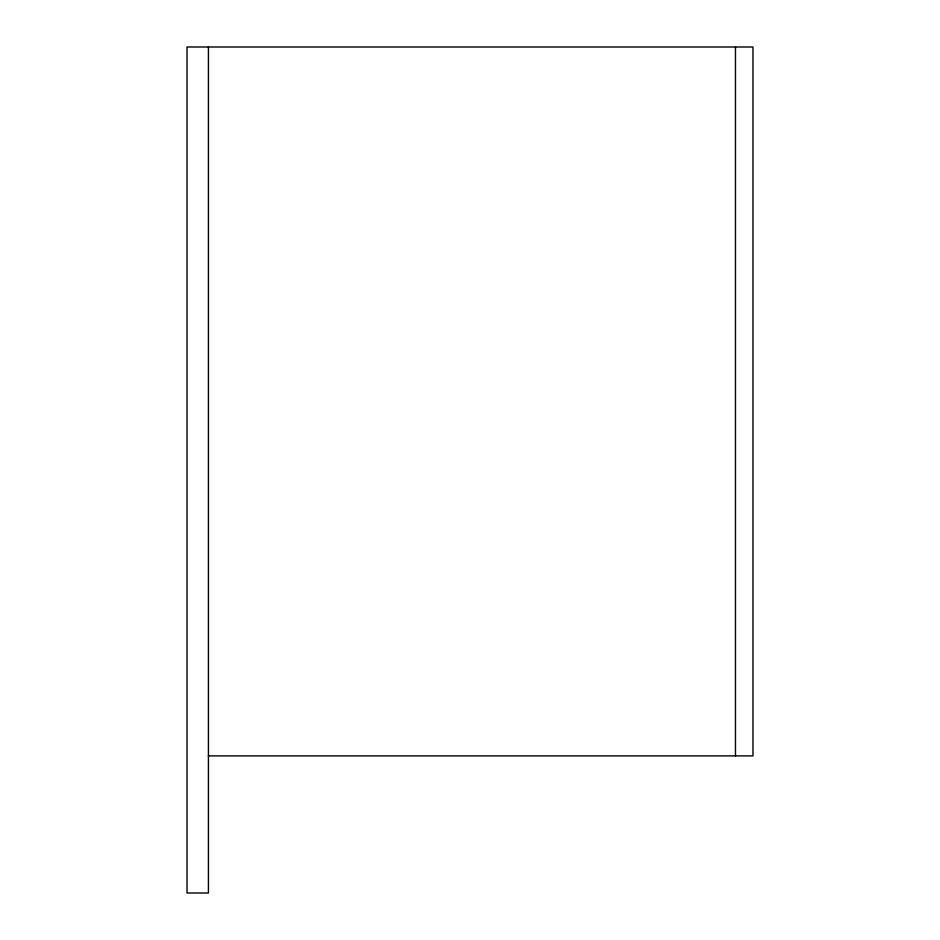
<?xml version="1.0" encoding="UTF-8"?>
<svg xmlns="http://www.w3.org/2000/svg" width="940" height="940" viewBox="0 0 940 940"><rect width="100%" height="100%" fill="white"/><g stroke="black" fill="none" stroke-linecap="round" stroke-linejoin="round"><path stroke-width="1.41" d="M208.422 755.889L752.975 755.889L752.975 47L187.025 47L187.025 893L208.422 893L208.422 47M735.468 47L735.468 755.889"/></g></svg>
